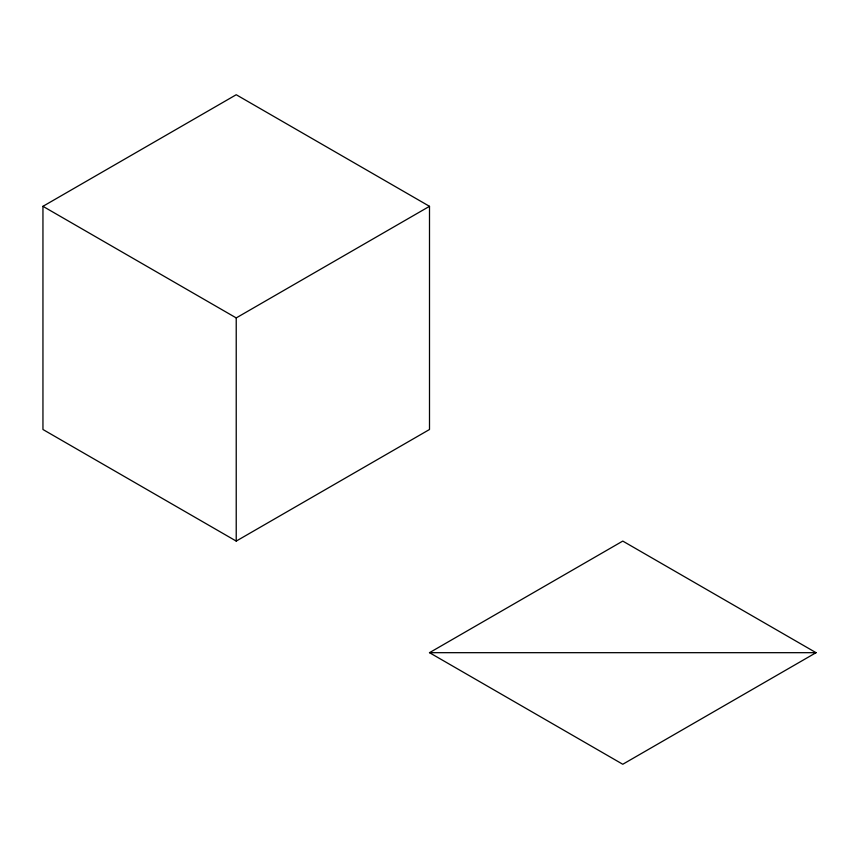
<?xml version="1.0" encoding="UTF-8"?>
<svg xmlns="http://www.w3.org/2000/svg" width="859" height="859" viewBox="0 0 859 859"><rect width="100%" height="100%" fill="white"/><g stroke="black" fill="none" stroke-linecap="round" stroke-linejoin="round"><path stroke-width="1.29" d="M42.95 206.321L236.225 94.737L429.5 206.321L429.5 429.5L236.225 541.084L42.95 429.5L42.95 206.321L236.225 317.916L429.5 206.321M429.5 652.679L622.775 541.084L816.05 652.679L622.775 764.263L429.5 652.679L816.05 652.679M236.225 317.916L236.225 541.084"/></g></svg>
